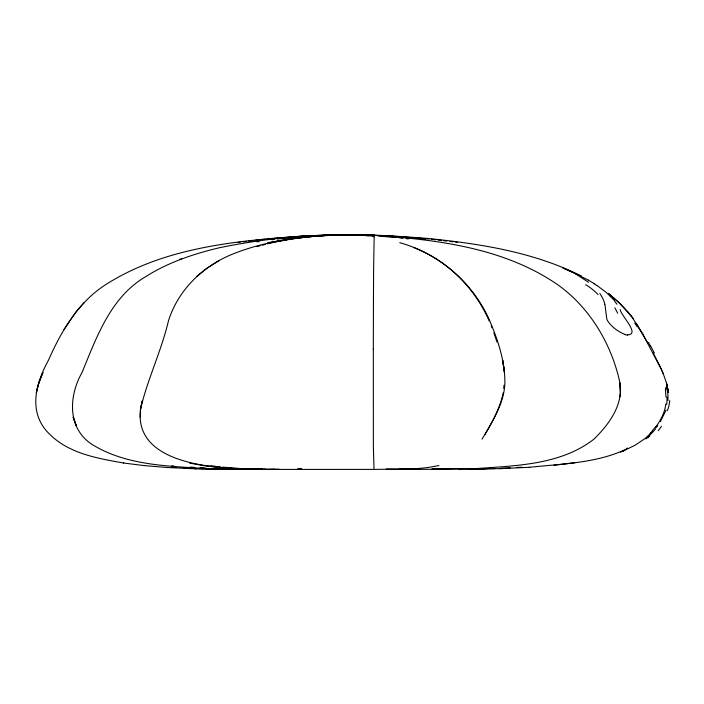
<?xml version="1.0" encoding="UTF-8"?>
<svg xmlns="http://www.w3.org/2000/svg" width="704" height="704" viewBox="0 0 704 704"><rect width="100%" height="100%" fill="white"/><g stroke="black" fill="none" stroke-linecap="round" stroke-linejoin="round"><path stroke-width="1.06" d="M373.314 348.841L373.375 447.374L374.026 469.066M373.569 276.382L373.498 289.582A174.082 0.686 -90 0 0 373.437 304.594L373.402 315.832A243.954 0.968 -90 0 0 373.314 348.885M140.307 417.261L140.527 409.182L142.155 401.069L140.518 409.182C147.523 379.148 161.348 351.05 168.441 320.918C178.13 289.819 203.298 265.558 233.332 253.845L233.385 253.836C260.234 242.994 289.071 238.471 317.768 235.972M374.202 236.79L374.317 235.312L388.221 236.192M140.527 409.182C134.79 454.758 189.605 464.834 223.186 467.667M667.99 400.382C667.85 396.378 668.474 390.975 666.028 387.816M503.703 388.335L504.011 385.22M473.871 468.741C514.589 465.722 560.314 465.362 594.035 439.076C608.775 424.582 623.374 405.099 620.013 383.143C611.767 344.564 590.225 307.903 557.797 284.794C506.669 249.436 442.878 240.407 382.298 235.91M619.934 396.801L620.4 392.471L619.951 383.143L620.4 392.471M665.482 389.101L665.764 388.08M374.158 237.063L373.622 268.655A229.258 0.906 -90 0 0 373.569 276.373M665.773 404.061C664.858 412.685 660.546 420.499 655.521 427.407M503.29 392.489C499.822 409.402 490.926 424.618 481.994 439.173M666.054 410.08L660.44 421.573M304.63 235.902L304.533 235.91C236.597 240.75 164.419 247.104 105.582 284.715C78.135 302.35 61.283 331.162 48.426 360.298C35.235 384.173 27.579 413.538 50.169 434.729C69.599 453.71 97.918 458.454 123.596 463.012M485.021 434.57C493.97 418.528 504.249 402.063 504.882 383.143C505.067 361.557 498.124 340.613 489.799 320.936C473.326 283.061 439.507 253.801 399.749 242.678M63.994 329.569L76.12 311.74L84.119 302.641M529.285 467.298L529.69 467.289C561.466 463.804 595.927 463.302 625.249 449.592M650.663 432.634L650.135 433.418M657.721 425.7L656.63 427.231M655.618 428.613C655.591 429.827 639.654 445.35 648.393 435.829M652.247 431.552L647.882 436.066A71.016 64.504 53.2 0 1 645.014 438.548L635.149 445.218L623.146 451.035M196.803 276.364L206.914 268.259L219.032 260.691M627 448.395L627.475 448.043M626.094 449.029L626.542 448.721M620.303 452.118L623.814 450.806M179.564 259.371L181.579 258.685M256.89 246.646L260.066 245.802M262.187 245.238L265.364 244.394M267.485 243.83C320.223 231.079 375.003 234.291 428.586 238.533M428.032 467.544L438.944 465.564M292.178 238.735L269.658 242.73M267.731 242.695L290.822 238.718L317.082 235.954M256.96 241.868L259.107 241.569M272.026 239.738L274.182 239.43M277.411 238.973L311.203 235.928L346.738 234.546L374.387 235.224M574.974 462.704L553.995 465.282M238.022 242.475L240.178 242.211M243.399 241.815L246.629 241.428M248.785 241.164L253.088 240.645M255.235 240.381L258.465 239.985M260.612 239.73L264.915 239.202M267.071 238.946L306.451 235.866L346.738 234.546L374.414 235.33M428.138 467.535L415.052 468.838M279.224 238.322L283.536 237.978M287.848 237.626L292.16 237.274M296.472 236.931L301.866 236.491M305.096 236.236L346.738 234.546L374.414 235.409M239.483 469.401C236.148 469.366 248.336 469.374 244.314 469.357M317.733 235.972L346.738 234.546L374.29 235.558M486.103 468.521L445.447 469.075M489.254 468.362L491.348 468.266M500.597 468.257L510.268 467.782M516.71 467.465L522.139 467.192M316.589 235.954L346.738 234.546L374.458 235.567L346.738 234.546L304.533 235.91M297.748 468.635L301.69 468.494M501.301 468.609L529.663 467.28M322.96 235.585L317.557 235.814M324.966 235.488L346.738 234.546L374.299 235.655M373.912 469.401L264.009 469.436L266.068 469.41L238.075 468.908L218.46 467.632M364.663 235.488C316.052 233.279 267.054 237.943 219.41 247.738C193.899 253.827 168.617 262.196 146.309 276.276C110.713 296.815 96.791 336.802 81.998 372.566C68.922 395.586 67.03 427.346 91.221 443.898C126.386 466.18 170.254 466.048 210.408 468.89L210.751 468.899M375.03 469.401L416.178 468.811L401.35 469.339L444.629 469.304M266.068 469.41L226.521 469.33L243.901 469.41M458.779 468.714L432.265 469.216M472.622 468.934L487.529 468.582M400.902 469.357L386.232 469.04M495.229 468.521L493.002 468.547M458.427 469.146L495.282 468.521M467.79 469.19L501.635 468.591M263.666 469.436L279.11 469.207M260.506 469.41L274.991 469.225M245.036 469.366L262.434 469.163M238.568 469.392L263.05 469.128M499.338 468.635L500.262 468.635M226.521 469.33L239.43 469.216M253.422 469.084L259.873 469.022M436.225 469.251L435.6 469.251L438.266 469.26M237.846 469.216L232.17 469.242L239.237 469.269M254.628 469.19L256.379 469.19M436.647 469.251L445.808 469.242M443.485 469.26L445.702 469.26M417.419 468.952L419.619 468.978M431.772 469.102L447.762 469.269M196.258 468.838L167.71 467.535M244.895 468.908L222.508 467.113M242.493 468.943L220.563 467.623L203.861 465.661L189.543 463.091M195.131 468.811L227.357 469.348M202.312 468.714L240.486 469.278M245.318 469.357L212.555 468.503M212.687 468.75L208.586 468.53M417.613 468.653L419.742 468.706M401.095 468.512L407.475 468.732M402.943 468.53L408.39 468.741M401.65 468.626L406.032 468.811M399.643 468.53L409.165 468.952M399.318 468.512L409.13 468.952M183.788 467.799L190.52 468.125M197.956 468.494L202.488 468.714M366.775 235.602L368.878 235.717M188.566 467.465L190.67 467.579M202.268 468.195L204.371 468.301M346.738 234.546L374.229 236.051L372.53 235.937M199.945 467.808L206.316 468.151M391.415 236.394L418.299 238.542M385.959 235.849L391.873 236.236M627.484 334.884C640.807 334.523 620.585 315.269 620.242 309.531M388.071 235.814L429.282 238.982M143.915 465.573L167.807 467.544M171.838 467.051L176.158 467.421M171.732 465.89L173.835 466.092M378.022 235.902L395.358 237.574M399.696 237.987L402.952 238.304M190.546 467.06L194.762 467.474M428.551 238.533C480.753 243.839 533.993 252.146 581.319 276.03M431.455 239.246L435.811 239.765M437.985 240.02L441.258 240.416M443.432 240.671L446.706 241.067M449.962 241.454L453.244 241.85M455.409 242.097L457.6 242.37M210.857 465.67L215.098 466.198M217.21 466.453L220.387 466.849M123.464 463.003L144.03 465.582M406.199 238.621L408.302 238.946M624.791 334.356C618.033 331.619 611.626 326.955 607.587 320.795A10.199 7.234 49.1 0 1 606.778 318.833L605.396 308.141A53.126 40.119 -31.2 0 0 605.044 305.272L604.78 304.313M588.306 280.113L575.177 273.574L588.544 282.295M576.523 274.041L562.901 267.934L580.976 276.153M414.234 247.738C447.744 260.911 474.857 288.006 489.166 320.927M594.405 283.791L593.243 283.061A26.013 3.872 29.5 0 0 588.289 280.13M597.036 285.507L606.373 292.521L612.814 298.962M631.4 316.219L618.974 302.597L608.573 293.506C617.355 300.995 626.129 308.801 632.799 318.305M627.66 311.722L630.546 315.137L630.089 314.574M614.39 300.863L616.933 304.225M632.377 317.522L633.547 319.352M632.729 318.023L647.68 342.698M599.887 293.515L602.448 297.774A48.514 37.189 -22.1 0 1 604.859 304.295M636.284 323.391L638.766 327.334M641.177 331.311L642.805 334.066M642.77 334.074L661.619 369.899M653.162 352.915L659.322 365.015M659.71 365.781L661.179 368.922M661.54 369.723L663.309 373.859L661.98 370.709M491.198 325.811L492.017 327.765M663.291 373.815L666.53 383.143L668.527 392.48M493.865 332.798L496.971 342.038M665.993 397.126L665.456 389.937A4.946 0.827 80 0 1 665.491 389.154M655.204 427.205A77.15 68.614 16.8 0 1 651.86 431.262M666.926 396.994A24.244 14.309 89 0 1 666.688 404.413M665.782 388.538A17.16 2.244 90 0 1 666.028 388.071M669.706 400.594A35.728 33.986 66.8 0 1 667.374 410.678M661.496 426.254A52.562 21.648 -70.5 0 1 658.275 430.593M656.436 426.228A59.347 24.235 -71.1 0 1 655.45 427.601M649.651 435.723A25.01 5.518 -68.2 0 1 647.838 437.844M585.71 284.706A78.962 56.637 -9.8 0 1 598.004 294.536M627.554 335.069A15.752 9.944 45.3 0 1 624.826 334.585M614.821 307.806A76.006 44.308 -86.4 0 1 617.646 313.201M612.779 298.575A59.426 19.202 70.4 0 1 614.372 300.458M594.158 283.756A23.214 3.027 30 0 1 596.728 285.428M634.779 323.039A40.709 5.227 62 0 1 637.226 326.823M638.968 327.826A21.208 1.17 59.8 0 1 641.247 331.584M648.472 342.461A142.067 33.845 60.6 0 1 650.346 345.919M650.593 345.954A144.434 27.122 60.8 0 1 654.386 353.056M631.189 315.814A29.339 2.323 60.6 0 1 632.148 317.064M38.782 383.17L36.282 392.559L38.79 383.17L42.874 372.548L38.79 383.17M425.304 239.052L421.036 238.515L425.269 239.052M76.296 425.726L73.181 417.287L76.296 425.726M668.492 392.48L666.468 383.143L668.492 392.48M504.513 372.583L502.7 360.386L504.513 372.583"/></g></svg>
